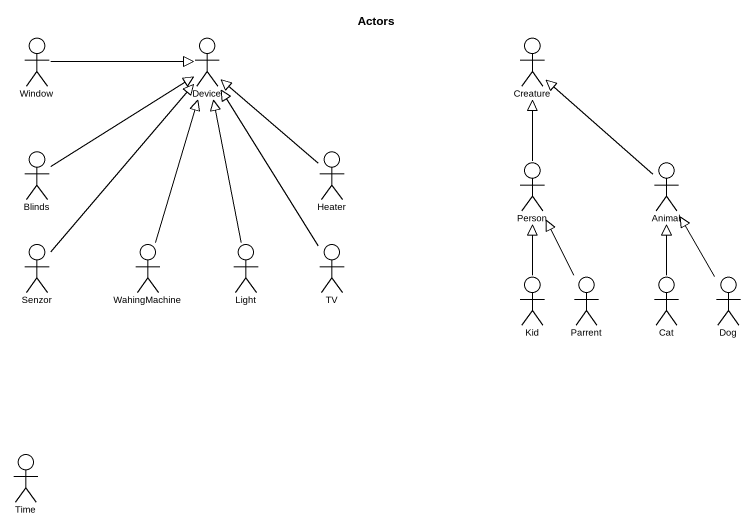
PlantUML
@startuml
title Actors
actor Window
actor Device
actor Creature
actor Blinds
actor Heater
actor "Person" as Person_
actor Animal
actor Senzor
actor WahingMachine
actor Light
actor TV
actor Kid
actor Parrent
actor Cat
actor Dog
actor Time
Window -right-|> Device
Blinds -up-|> Device
Heater -up-|> Device
Person_ -up-|> Creature
Animal -up-|> Creature
Senzor -up-|> Device
WahingMachine -up-|> Device
Light -up-|> Device
TV -up-|> Device
Kid -up-|> Person_
Parrent -up-|> Person_
Cat -up-|> Animal
Dog -up-|> Animal
@enduml
